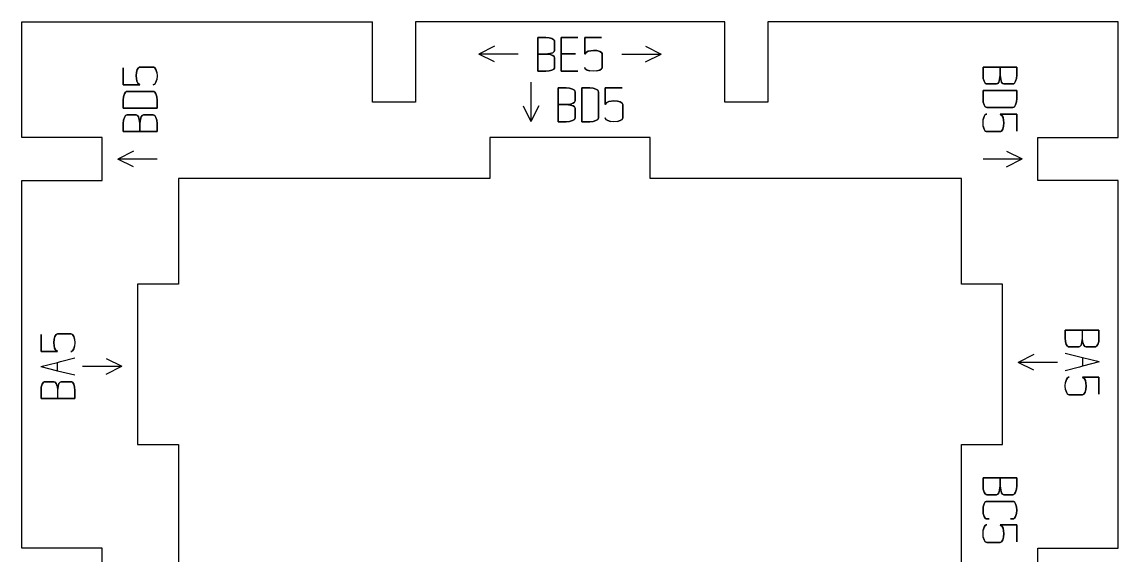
# Model space of a CAD drawing. Header units: millimetres. Extents: x 834 to 974, y -214 to -74.
# Drawn here: x 833.5 to 973.5, y -142.1 to -73.9 of the extents above; entities that cross this region are included whole.
import ezdxf

# ---------------------------------------------------------------- set-up
doc = ezdxf.new("R2010")
doc.units = ezdxf.units.MM
doc.layers.add('coding', color=2, linetype='Continuous')

msp = doc.modelspace()

# ---------------------------------------------------------------- linework, layer by layer
for p, q in [((833.55, -73.94), (878.3, -73.94)), ((833.55, -88.69), (833.55, -73.94)), ((878.3, -84.19), (878.3, -73.94)), ((883.8, -73.94), (883.8, -84.19)), ((923.3, -73.94), (883.8, -73.94)), ((923.3, -84.19), (923.3, -73.94)), ((973.55, -73.94), (928.8, -73.94)), ((928.8, -73.94), (928.8, -84.19)), ((973.55, -88.69), (973.55, -73.94)), ((883.8, -84.19), (878.3, -84.19)), ((928.8, -84.19), (923.3, -84.19)), ((843.8, -88.69), (833.55, -88.69)), ((843.8, -94.19), (843.8, -88.69)), ((893.3, -88.69), (893.3, -93.94)), ((913.8, -88.69), (893.3, -88.69)), ((913.8, -93.94), (913.8, -88.69)), ((963.3, -94.19), (963.3, -88.69)), ((963.3, -88.69), (973.55, -88.69)), ((833.55, -94.19), (843.8, -94.19)), ((833.55, -141.19), (833.55, -94.19)), ((853.55, -93.94), (853.55, -107.44)), ((893.3, -93.94), (853.55, -93.94)), ((953.55, -93.94), (913.8, -93.94)), ((953.55, -107.44), (953.55, -93.94)), ((973.55, -94.19), (963.3, -94.19)), ((973.55, -141.19), (973.55, -94.19)), ((853.55, -107.44), (848.3, -107.44)), ((848.3, -107.44), (848.3, -127.94)), ((958.8, -107.44), (953.55, -107.44)), ((958.8, -127.94), (958.8, -107.44)), ((848.3, -127.94), (853.55, -127.94)), ((853.55, -127.94), (853.55, -159.94)), ((953.55, -159.94), (953.55, -127.94)), ((953.55, -127.94), (958.8, -127.94)), ((843.8, -141.19), (833.55, -141.19)), ((843.8, -146.69), (843.8, -141.19)), ((963.3, -146.69), (963.3, -141.19)), ((963.3, -141.19), (973.55, -141.19))]:
    msp.add_line(p, q)
at = {"layer": 'coding'}
for p, q in [((899.42, -75.94), (899.42, -80.25)), ((900.44, -75.94), (899.42, -75.94)), ((899.42, -78.05), (899.42, -75.94)), ((899.42, -75.94), (900.44, -75.94)), ((900.87, -75.98), (900.44, -75.94)), ((900.44, -75.94), (900.87, -75.98)), ((901.24, -76.08), (900.87, -75.98)), ((900.87, -75.98), (901.24, -76.08)), ((901.48, -76.24), (901.24, -76.08)), ((901.24, -76.08), (901.48, -76.24)), ((901.55, -76.33), (901.48, -76.24)), ((901.48, -76.24), (901.55, -76.33)), ((901.57, -76.42), (901.55, -76.33)), ((901.55, -76.33), (901.57, -76.42)), ((901.57, -77.59), (901.57, -76.42)), ((901.57, -76.42), (901.57, -77.59)), ((902.42, -80.25), (902.42, -75.94)), ((902.42, -75.94), (904.55, -75.94)), ((904.55, -75.94), (902.42, -75.94)), ((902.42, -75.94), (902.42, -78.03)), ((905.42, -78.06), (905.42, -75.94)), ((905.42, -75.94), (907.59, -75.94)), ((907.59, -75.94), (905.42, -75.94)), ((905.42, -75.94), (905.42, -78.06)), ((893.92, -77.06), (891.92, -78.06)), ((896.92, -78.06), (891.92, -78.06)), ((893.92, -79.06), (891.92, -78.06)), ((899.42, -80.25), (899.42, -78.05)), ((899.42, -78.05), (900.44, -78.05)), ((900.44, -78.05), (899.42, -78.05)), ((900.44, -78.05), (900.99, -77.99)), ((900.99, -77.99), (900.44, -78.05)), ((900.44, -78.05), (901, -78.12)), ((901, -78.12), (900.44, -78.05)), ((900.99, -77.99), (901.34, -77.88)), ((901.34, -77.88), (900.99, -77.99)), ((901, -78.12), (901.34, -78.23)), ((901.34, -78.23), (901, -78.12)), ((901.34, -77.88), (901.51, -77.74)), ((901.51, -77.74), (901.34, -77.88)), ((901.34, -78.23), (901.51, -78.36)), ((901.51, -78.36), (901.34, -78.23)), ((901.51, -77.74), (901.57, -77.59)), ((901.57, -77.59), (901.51, -77.74)), ((901.51, -78.36), (901.57, -78.51)), ((901.57, -78.51), (901.51, -78.36)), ((902.42, -78.03), (904.25, -78.03)), ((904.25, -78.03), (902.42, -78.03)), ((902.42, -78.03), (902.42, -80.25)), ((905.64, -77.8), (905.42, -78.06)), ((905.42, -78.06), (905.64, -77.8)), ((905.87, -77.68), (905.64, -77.8)), ((905.64, -77.8), (905.87, -77.68)), ((906.54, -77.58), (905.87, -77.68)), ((905.87, -77.68), (906.54, -77.58)), ((906.98, -77.61), (906.54, -77.58)), ((906.54, -77.58), (906.98, -77.61)), ((907.34, -77.72), (906.98, -77.61)), ((906.98, -77.61), (907.34, -77.72)), ((907.59, -77.87), (907.34, -77.72)), ((907.34, -77.72), (907.59, -77.87)), ((907.65, -77.96), (907.59, -77.87)), ((907.59, -77.87), (907.65, -77.96)), ((907.67, -78.06), (907.65, -77.96)), ((907.65, -77.96), (907.67, -78.06)), ((907.67, -79.77), (907.67, -78.06)), ((907.67, -78.06), (907.67, -79.77)), ((910.17, -78.06), (915.17, -78.06)), ((913.17, -77.06), (915.17, -78.06)), ((913.17, -79.06), (915.17, -78.06)), ((846.49, -81.97), (846.49, -79.79)), ((846.49, -79.79), (846.49, -81.97)), ((848.42, -79.8), (848.26, -80.04)), ((848.26, -80.04), (848.42, -79.8)), ((848.51, -79.74), (848.42, -79.8)), ((848.42, -79.8), (848.51, -79.74)), ((848.6, -79.72), (848.51, -79.74)), ((848.51, -79.74), (848.6, -79.72)), ((850.31, -79.72), (848.6, -79.72)), ((848.6, -79.72), (850.31, -79.72)), ((850.41, -79.74), (850.31, -79.72)), ((850.31, -79.72), (850.41, -79.74)), ((850.5, -79.8), (850.41, -79.74)), ((850.41, -79.74), (850.5, -79.8)), ((850.66, -80.04), (850.5, -79.8)), ((850.5, -79.8), (850.66, -80.04)), ((901.57, -79.77), (901.55, -79.87)), ((901.55, -79.87), (901.57, -79.77)), ((901.57, -78.51), (901.57, -79.77)), ((901.57, -79.77), (901.57, -78.51)), ((905.44, -79.86), (905.42, -79.77)), ((905.42, -79.77), (905.44, -79.86)), ((907.65, -79.86), (907.67, -79.77)), ((907.67, -79.77), (907.65, -79.86)), ((956.3, -79.72), (958.49, -79.72)), ((956.3, -80.74), (956.3, -79.72)), ((960.6, -79.72), (956.3, -79.72)), ((956.3, -79.72), (956.3, -80.74)), ((958.49, -79.72), (958.49, -80.74)), ((958.49, -80.74), (958.49, -79.72)), ((958.49, -79.72), (960.6, -79.72)), ((960.6, -80.74), (960.6, -79.72)), ((960.6, -79.72), (960.6, -80.74)), ((848.16, -80.4), (848.12, -80.84)), ((848.12, -80.84), (848.16, -80.4)), ((848.12, -80.84), (848.22, -81.52)), ((848.22, -81.52), (848.12, -80.84)), ((848.26, -80.04), (848.16, -80.4)), ((848.16, -80.4), (848.26, -80.04)), ((850.76, -80.4), (850.66, -80.04)), ((850.66, -80.04), (850.76, -80.4)), ((850.76, -80.4), (850.8, -80.84)), ((850.8, -80.84), (850.76, -81.28)), ((900.44, -80.25), (899.42, -80.25)), ((899.42, -80.25), (900.44, -80.25)), ((900.87, -80.21), (900.44, -80.25)), ((900.44, -80.25), (900.87, -80.21)), ((901.24, -80.11), (900.87, -80.21)), ((900.87, -80.21), (901.24, -80.11)), ((901.48, -79.96), (901.24, -80.11)), ((901.24, -80.11), (901.48, -79.96)), ((901.55, -79.87), (901.48, -79.96)), ((901.48, -79.96), (901.55, -79.87)), ((902.42, -80.25), (904.55, -80.25)), ((904.55, -80.25), (902.42, -80.25)), ((905.5, -79.95), (905.44, -79.86)), ((905.44, -79.86), (905.5, -79.95)), ((905.74, -80.11), (905.5, -79.95)), ((905.5, -79.95), (905.74, -80.11)), ((906.1, -80.21), (905.74, -80.11)), ((905.74, -80.11), (906.1, -80.21)), ((906.54, -80.25), (906.1, -80.21)), ((906.98, -80.21), (906.54, -80.25)), ((906.98, -80.21), (907.34, -80.11)), ((907.34, -80.11), (906.98, -80.21)), ((907.34, -80.11), (907.59, -79.95)), ((907.59, -79.95), (907.34, -80.11)), ((907.59, -79.95), (907.65, -79.86)), ((907.65, -79.86), (907.59, -79.95)), ((956.33, -81.17), (956.3, -80.74)), ((956.3, -80.74), (956.33, -81.17)), ((956.43, -81.53), (956.33, -81.17)), ((956.33, -81.17), (956.43, -81.53)), ((958.49, -80.74), (958.42, -81.29)), ((958.42, -81.29), (958.49, -80.74)), ((958.49, -80.74), (958.56, -81.29)), ((958.56, -81.29), (958.49, -80.74)), ((960.46, -81.53), (960.57, -81.17)), ((960.57, -81.17), (960.46, -81.53)), ((960.57, -81.17), (960.6, -80.74)), ((960.6, -80.74), (960.57, -81.17)), ((848.6, -81.97), (846.49, -81.97)), ((846.49, -81.97), (848.6, -81.97)), ((848.22, -81.52), (848.35, -81.75)), ((848.35, -81.75), (848.22, -81.52)), ((848.35, -81.75), (848.6, -81.97)), ((848.6, -81.97), (848.35, -81.75)), ((850.41, -81.95), (850.31, -81.97)), ((850.31, -81.97), (850.41, -81.95)), ((850.5, -81.89), (850.41, -81.95)), ((850.41, -81.95), (850.5, -81.89)), ((850.66, -81.64), (850.5, -81.89)), ((850.5, -81.89), (850.66, -81.64)), ((850.76, -81.28), (850.66, -81.64)), ((850.66, -81.64), (850.76, -81.28)), ((898.55, -81.66), (898.55, -86.66)), ((902.05, -82.38), (902.05, -86.69)), ((903.06, -82.38), (902.05, -82.38)), ((902.05, -84.49), (902.05, -82.38)), ((902.05, -82.38), (903.06, -82.38)), ((903.49, -82.42), (903.06, -82.38)), ((903.06, -82.38), (903.49, -82.42)), ((903.86, -82.53), (903.49, -82.42)), ((903.49, -82.42), (903.86, -82.53)), ((904.1, -82.68), (903.86, -82.53)), ((903.86, -82.53), (904.1, -82.68)), ((905.04, -86.69), (905.04, -82.38)), ((905.04, -82.38), (906.06, -82.38)), ((905.04, -82.38), (905.04, -86.69)), ((906.06, -82.38), (905.04, -82.38)), ((906.06, -82.38), (906.49, -82.42)), ((906.49, -82.42), (906.06, -82.38)), ((906.49, -82.42), (906.86, -82.53)), ((906.86, -82.53), (906.49, -82.42)), ((906.86, -82.53), (907.1, -82.68)), ((907.1, -82.68), (906.86, -82.53)), ((908.04, -84.5), (908.04, -82.38)), ((908.04, -82.38), (910.21, -82.38)), ((910.21, -82.38), (908.04, -82.38)), ((908.04, -82.38), (908.04, -84.5)), ((956.59, -81.78), (956.43, -81.53)), ((956.43, -81.53), (956.59, -81.78)), ((956.68, -81.84), (956.59, -81.78)), ((956.59, -81.78), (956.68, -81.84)), ((956.78, -81.86), (956.68, -81.84)), ((956.68, -81.84), (956.78, -81.86)), ((958.03, -81.86), (956.78, -81.86)), ((956.78, -81.86), (958.03, -81.86)), ((958.18, -81.8), (958.03, -81.86)), ((958.03, -81.86), (958.18, -81.8)), ((958.32, -81.63), (958.18, -81.8)), ((958.18, -81.8), (958.32, -81.63)), ((958.42, -81.29), (958.32, -81.63)), ((958.32, -81.63), (958.42, -81.29)), ((958.56, -81.29), (958.66, -81.63)), ((958.66, -81.63), (958.56, -81.29)), ((958.66, -81.63), (958.8, -81.8)), ((958.8, -81.8), (958.66, -81.63)), ((958.8, -81.8), (958.96, -81.86)), ((958.96, -81.86), (958.8, -81.8)), ((958.96, -81.86), (960.12, -81.86)), ((960.12, -81.86), (958.96, -81.86)), ((960.12, -81.86), (960.22, -81.84)), ((960.22, -81.84), (960.12, -81.86)), ((960.22, -81.84), (960.3, -81.78)), ((960.3, -81.78), (960.22, -81.84)), ((960.3, -81.78), (960.46, -81.53)), ((960.46, -81.53), (960.3, -81.78)), ((846.49, -83.94), (846.52, -83.51)), ((846.52, -83.51), (846.49, -83.94)), ((846.49, -84.96), (846.49, -83.94)), ((846.49, -83.94), (846.49, -84.96)), ((846.52, -83.51), (846.63, -83.15)), ((846.63, -83.15), (846.52, -83.51)), ((846.63, -83.15), (846.79, -82.9)), ((846.79, -82.9), (846.63, -83.15)), ((846.79, -82.9), (846.87, -82.84)), ((846.87, -82.84), (846.79, -82.9)), ((846.87, -82.84), (846.97, -82.82)), ((846.97, -82.82), (846.87, -82.84)), ((846.97, -82.82), (850.31, -82.82)), ((850.31, -82.82), (846.97, -82.82)), ((850.31, -82.82), (850.41, -82.84)), ((850.41, -82.84), (850.31, -82.82)), ((850.41, -82.84), (850.5, -82.9)), ((850.5, -82.9), (850.41, -82.84)), ((850.5, -82.9), (850.66, -83.15)), ((850.66, -83.15), (850.5, -82.9)), ((850.66, -83.15), (850.76, -83.5)), ((850.76, -83.5), (850.66, -83.15)), ((850.76, -83.5), (850.8, -83.94)), ((850.8, -83.94), (850.76, -83.5)), ((850.8, -83.94), (850.8, -84.96)), ((850.8, -84.96), (850.8, -83.94)), ((904.17, -82.77), (904.1, -82.68)), ((904.1, -82.68), (904.17, -82.77)), ((904.19, -82.86), (904.17, -82.77)), ((904.17, -82.77), (904.19, -82.86)), ((904.19, -84.03), (904.19, -82.86)), ((904.19, -82.86), (904.19, -84.03)), ((907.1, -82.68), (907.16, -82.77)), ((907.16, -82.77), (907.1, -82.68)), ((907.16, -82.77), (907.18, -82.86)), ((907.18, -82.86), (907.16, -82.77)), ((907.18, -82.86), (907.18, -86.21)), ((907.18, -86.21), (907.18, -82.86)), ((956.3, -82.72), (960.6, -82.72)), ((956.3, -83.73), (956.3, -82.72)), ((960.6, -82.72), (956.3, -82.72)), ((956.3, -82.72), (956.3, -83.73)), ((956.33, -84.18), (956.3, -83.73)), ((956.3, -83.73), (956.33, -84.18)), ((960.6, -83.73), (960.57, -84.17)), ((960.57, -84.17), (960.6, -83.73)), ((960.6, -82.72), (960.6, -83.73)), ((960.6, -83.73), (960.6, -82.72)), ((850.8, -84.96), (846.49, -84.96)), ((846.49, -84.96), (850.8, -84.96)), ((897.55, -84.66), (898.55, -86.66)), ((899.55, -84.66), (898.55, -86.66)), ((902.05, -86.69), (902.05, -84.49)), ((902.05, -84.49), (903.06, -84.49)), ((903.06, -84.49), (902.05, -84.49)), ((903.06, -84.49), (903.61, -84.43)), ((903.61, -84.43), (903.06, -84.49)), ((903.06, -84.49), (903.62, -84.56)), ((903.62, -84.56), (903.06, -84.49)), ((903.61, -84.43), (903.96, -84.32)), ((903.96, -84.33), (903.61, -84.43)), ((903.62, -84.56), (903.96, -84.67)), ((903.96, -84.67), (903.62, -84.56)), ((903.96, -84.32), (904.13, -84.19)), ((904.13, -84.19), (903.96, -84.33)), ((903.96, -84.67), (904.13, -84.8)), ((904.13, -84.8), (903.96, -84.67)), ((904.13, -84.19), (904.19, -84.03)), ((904.19, -84.03), (904.13, -84.19)), ((904.13, -84.8), (904.19, -84.96)), ((904.19, -84.96), (904.13, -84.8)), ((904.19, -84.96), (904.19, -86.21)), ((904.19, -86.21), (904.19, -84.96)), ((908.26, -84.25), (908.04, -84.5)), ((908.04, -84.5), (908.26, -84.25)), ((908.49, -84.12), (908.26, -84.25)), ((908.26, -84.25), (908.49, -84.12)), ((909.16, -84.02), (908.49, -84.12)), ((908.49, -84.12), (909.16, -84.02)), ((909.6, -84.05), (909.16, -84.02)), ((909.16, -84.02), (909.6, -84.05)), ((909.97, -84.16), (909.6, -84.05)), ((909.6, -84.05), (909.97, -84.16)), ((910.21, -84.31), (909.97, -84.16)), ((909.97, -84.16), (910.21, -84.31)), ((910.27, -84.4), (910.21, -84.31)), ((910.21, -84.31), (910.27, -84.4)), ((910.29, -84.5), (910.27, -84.4)), ((910.27, -84.4), (910.29, -84.5)), ((910.29, -86.21), (910.29, -84.5)), ((910.29, -84.5), (910.29, -86.21)), ((956.43, -84.53), (956.33, -84.18)), ((956.33, -84.18), (956.43, -84.53)), ((956.59, -84.78), (956.43, -84.53)), ((956.43, -84.53), (956.59, -84.78)), ((956.68, -84.84), (956.59, -84.78)), ((956.59, -84.78), (956.68, -84.84)), ((956.78, -84.86), (956.68, -84.84)), ((956.68, -84.84), (956.78, -84.86)), ((960.12, -84.86), (956.78, -84.86)), ((956.78, -84.86), (960.12, -84.86)), ((960.22, -84.84), (960.12, -84.86)), ((960.12, -84.86), (960.22, -84.84)), ((960.3, -84.78), (960.22, -84.84)), ((960.22, -84.84), (960.3, -84.78)), ((960.46, -84.53), (960.3, -84.78)), ((960.3, -84.78), (960.46, -84.53)), ((960.57, -84.17), (960.46, -84.53)), ((960.46, -84.53), (960.57, -84.17)), ((846.52, -86.51), (846.49, -86.94)), ((846.49, -86.94), (846.52, -86.51)), ((846.63, -86.15), (846.52, -86.51)), ((846.52, -86.51), (846.63, -86.15)), ((846.79, -85.9), (846.63, -86.15)), ((846.63, -86.15), (846.79, -85.9)), ((846.87, -85.84), (846.79, -85.9)), ((846.79, -85.9), (846.87, -85.84)), ((846.97, -85.82), (846.87, -85.84)), ((846.87, -85.84), (846.97, -85.82)), ((848.14, -85.82), (846.97, -85.82)), ((846.97, -85.82), (848.14, -85.82)), ((848.29, -85.88), (848.14, -85.82)), ((848.14, -85.82), (848.29, -85.88)), ((848.43, -86.05), (848.29, -85.88)), ((848.29, -85.88), (848.43, -86.05)), ((848.53, -86.39), (848.43, -86.05)), ((848.43, -86.05), (848.53, -86.39)), ((848.6, -86.94), (848.53, -86.39)), ((848.53, -86.39), (848.6, -86.94)), ((848.6, -86.94), (848.67, -86.38)), ((848.67, -86.38), (848.6, -86.94)), ((848.67, -86.38), (848.77, -86.05)), ((848.77, -86.05), (848.67, -86.38)), ((848.77, -86.05), (848.91, -85.88)), ((848.91, -85.88), (848.77, -86.05)), ((848.91, -85.88), (849.06, -85.82)), ((849.06, -85.82), (848.91, -85.88)), ((849.06, -85.82), (850.31, -85.82)), ((850.31, -85.82), (849.06, -85.82)), ((850.31, -85.82), (850.41, -85.84)), ((850.41, -85.84), (850.31, -85.82)), ((850.41, -85.84), (850.5, -85.9)), ((850.5, -85.9), (850.41, -85.84)), ((850.5, -85.9), (850.66, -86.15)), ((850.66, -86.15), (850.5, -85.9)), ((850.66, -86.15), (850.76, -86.51)), ((850.76, -86.51), (850.66, -86.15)), ((850.76, -86.51), (850.8, -86.94)), ((850.8, -86.94), (850.76, -86.51)), ((903.06, -86.69), (902.05, -86.69)), ((902.05, -86.69), (903.06, -86.69)), ((903.5, -86.66), (903.06, -86.69)), ((903.06, -86.69), (903.5, -86.66)), ((903.86, -86.55), (903.5, -86.66)), ((903.5, -86.66), (903.86, -86.55)), ((904.1, -86.4), (903.86, -86.55)), ((903.86, -86.55), (904.1, -86.4)), ((904.17, -86.31), (904.1, -86.4)), ((904.1, -86.4), (904.17, -86.31)), ((904.19, -86.21), (904.17, -86.31)), ((904.17, -86.31), (904.19, -86.21)), ((906.06, -86.69), (905.04, -86.69)), ((905.04, -86.69), (906.06, -86.69)), ((906.5, -86.66), (906.06, -86.69)), ((906.06, -86.69), (906.5, -86.66)), ((906.86, -86.55), (906.5, -86.66)), ((906.5, -86.66), (906.86, -86.55)), ((907.1, -86.4), (906.86, -86.55)), ((906.86, -86.55), (907.1, -86.4)), ((907.16, -86.31), (907.1, -86.4)), ((907.1, -86.4), (907.16, -86.31)), ((907.18, -86.21), (907.16, -86.31)), ((907.16, -86.31), (907.18, -86.21)), ((908.06, -86.31), (908.04, -86.21)), ((908.04, -86.21), (908.06, -86.31)), ((908.12, -86.4), (908.06, -86.31)), ((908.06, -86.31), (908.12, -86.4)), ((908.36, -86.55), (908.12, -86.4)), ((908.12, -86.4), (908.36, -86.55)), ((908.72, -86.66), (908.36, -86.55)), ((908.36, -86.55), (908.72, -86.66)), ((909.16, -86.69), (908.72, -86.66)), ((909.6, -86.66), (909.16, -86.69)), ((909.6, -86.66), (909.97, -86.55)), ((909.97, -86.55), (909.6, -86.66)), ((909.97, -86.55), (910.21, -86.4)), ((910.21, -86.4), (909.97, -86.55)), ((910.21, -86.4), (910.27, -86.31)), ((910.27, -86.31), (910.21, -86.4)), ((910.27, -86.31), (910.29, -86.21)), ((910.29, -86.21), (910.27, -86.31)), ((956.3, -86.84), (956.33, -86.4)), ((956.33, -86.4), (956.44, -86.04)), ((956.44, -86.04), (956.33, -86.4)), ((956.44, -86.04), (956.59, -85.79)), ((956.59, -85.79), (956.44, -86.04)), ((956.59, -85.79), (956.68, -85.73)), ((956.68, -85.73), (956.59, -85.79)), ((956.68, -85.73), (956.78, -85.71)), ((956.78, -85.71), (956.68, -85.73)), ((958.74, -85.93), (958.49, -85.71)), ((958.49, -85.71), (960.6, -85.71)), ((960.6, -85.71), (958.49, -85.71)), ((958.49, -85.71), (958.74, -85.93)), ((958.87, -86.16), (958.74, -85.93)), ((958.74, -85.93), (958.87, -86.16)), ((958.97, -86.84), (958.87, -86.16)), ((958.87, -86.16), (958.97, -86.84)), ((960.6, -85.71), (960.6, -87.89)), ((960.6, -87.89), (960.6, -85.71)), ((846.49, -86.94), (846.49, -87.96)), ((846.49, -87.96), (846.49, -86.94)), ((846.49, -87.96), (850.8, -87.96)), ((848.6, -87.96), (846.49, -87.96)), ((848.6, -87.96), (848.6, -86.94)), ((848.6, -86.94), (848.6, -87.96)), ((850.8, -87.96), (848.6, -87.96)), ((850.8, -86.94), (850.8, -87.96)), ((850.8, -87.96), (850.8, -86.94)), ((956.33, -87.28), (956.3, -86.84)), ((956.33, -87.28), (956.44, -87.64)), ((956.44, -87.64), (956.33, -87.28)), ((956.44, -87.64), (956.59, -87.88)), ((956.59, -87.88), (956.44, -87.64)), ((956.59, -87.88), (956.68, -87.94)), ((956.68, -87.94), (956.59, -87.88)), ((956.68, -87.94), (956.78, -87.96)), ((956.78, -87.96), (956.68, -87.94)), ((956.78, -87.96), (958.49, -87.96)), ((958.49, -87.96), (956.78, -87.96)), ((958.49, -87.96), (958.58, -87.94)), ((958.58, -87.94), (958.49, -87.96)), ((958.58, -87.94), (958.67, -87.88)), ((958.67, -87.88), (958.58, -87.94)), ((958.67, -87.88), (958.83, -87.64)), ((958.83, -87.64), (958.67, -87.88)), ((958.83, -87.64), (958.93, -87.28)), ((958.93, -87.28), (958.83, -87.64)), ((958.93, -87.28), (958.97, -86.84)), ((958.97, -86.84), (958.93, -87.28)), ((847.8, -90.46), (845.8, -91.46)), ((959.3, -90.44), (961.3, -91.44)), ((850.8, -91.46), (845.8, -91.46)), ((847.8, -92.46), (845.8, -91.46)), ((956.3, -91.44), (961.3, -91.44)), ((959.3, -92.44), (961.3, -91.44)), ((966.8, -113.33), (968.99, -113.33)), ((966.8, -114.35), (966.8, -113.33)), ((971.1, -113.33), (966.8, -113.33)), ((966.8, -113.33), (966.8, -114.35)), ((968.99, -114.35), (968.99, -113.33)), ((968.99, -113.33), (971.1, -113.33)), ((971.1, -114.35), (971.1, -113.33)), ((971.1, -113.33), (971.1, -114.35)), ((835.99, -116.06), (835.99, -113.88)), ((835.99, -113.88), (835.99, -116.06)), ((837.66, -114.49), (837.62, -114.93)), ((837.62, -114.93), (837.66, -114.49)), ((837.76, -114.13), (837.66, -114.49)), ((837.66, -114.49), (837.76, -114.13)), ((837.92, -113.89), (837.76, -114.13)), ((837.76, -114.13), (837.92, -113.89)), ((838.01, -113.83), (837.92, -113.89)), ((837.92, -113.89), (838.01, -113.83)), ((838.1, -113.81), (838.01, -113.83)), ((838.01, -113.83), (838.1, -113.81)), ((839.81, -113.81), (838.1, -113.81)), ((838.1, -113.81), (839.81, -113.81)), ((839.91, -113.83), (839.81, -113.81)), ((839.81, -113.81), (839.91, -113.83)), ((840, -113.89), (839.91, -113.83)), ((839.91, -113.83), (840, -113.89)), ((840.16, -114.13), (840, -113.89)), ((840, -113.89), (840.16, -114.13)), ((840.26, -114.49), (840.16, -114.13)), ((840.16, -114.13), (840.26, -114.49)), ((840.26, -114.49), (840.3, -114.93)), ((966.83, -114.78), (966.8, -114.35)), ((966.8, -114.35), (966.83, -114.78)), ((966.93, -115.14), (966.83, -114.78)), ((966.83, -114.78), (966.93, -115.14)), ((968.92, -114.91), (968.99, -114.35)), ((969.06, -114.9), (968.99, -114.35)), ((970.96, -115.14), (971.07, -114.78)), ((971.07, -114.78), (970.96, -115.14)), ((971.07, -114.78), (971.1, -114.35)), ((971.1, -114.35), (971.07, -114.78)), ((838.1, -116.06), (835.99, -116.06)), ((835.99, -116.06), (838.1, -116.06)), ((837.62, -114.93), (837.72, -115.61)), ((837.72, -115.61), (837.62, -114.93)), ((837.72, -115.61), (837.85, -115.84)), ((837.85, -115.84), (837.72, -115.61)), ((837.85, -115.84), (838.1, -116.06)), ((838.1, -116.06), (837.85, -115.84)), ((839.91, -116.04), (839.81, -116.06)), ((839.81, -116.06), (839.91, -116.04)), ((840, -115.98), (839.91, -116.04)), ((839.91, -116.04), (840, -115.98)), ((840.16, -115.73), (840, -115.98)), ((840, -115.98), (840.16, -115.73)), ((840.26, -115.37), (840.16, -115.73)), ((840.16, -115.73), (840.26, -115.37)), ((840.3, -114.93), (840.26, -115.37)), ((967.09, -115.39), (966.93, -115.14)), ((966.93, -115.14), (967.09, -115.39)), ((967.18, -115.45), (967.09, -115.39)), ((967.09, -115.39), (967.18, -115.45)), ((967.28, -115.47), (967.18, -115.45)), ((967.18, -115.45), (967.28, -115.47)), ((968.53, -115.47), (967.28, -115.47)), ((967.28, -115.47), (968.53, -115.47)), ((968.68, -115.42), (968.53, -115.47)), ((968.53, -115.47), (968.68, -115.42)), ((968.82, -115.24), (968.68, -115.42)), ((968.68, -115.42), (968.82, -115.24)), ((968.92, -114.91), (968.82, -115.24)), ((968.82, -115.24), (968.92, -114.91)), ((969.06, -114.9), (969.16, -115.24)), ((969.16, -115.24), (969.06, -114.9)), ((969.16, -115.24), (969.3, -115.42)), ((969.3, -115.42), (969.16, -115.24)), ((969.3, -115.42), (969.46, -115.47)), ((969.46, -115.47), (969.3, -115.42)), ((969.46, -115.47), (970.62, -115.47)), ((970.62, -115.47), (969.46, -115.47)), ((970.62, -115.47), (970.72, -115.45)), ((970.72, -115.45), (970.62, -115.47)), ((970.72, -115.45), (970.8, -115.39)), ((970.8, -115.39), (970.72, -115.45)), ((970.8, -115.39), (970.96, -115.14)), ((970.96, -115.14), (970.8, -115.39)), ((835.98, -117.99), (838.1, -117.44)), ((838.1, -117.44), (838.47, -117.34)), ((838.1, -118.51), (838.1, -117.44)), ((838.48, -117.34), (840.3, -116.87)), ((844.3, -116.93), (846.3, -117.93)), ((962.8, -116.45), (960.8, -117.45)), ((965.8, -117.45), (960.8, -117.45)), ((962.8, -118.45), (960.8, -117.45)), ((968.99, -116.87), (966.8, -116.33)), ((971.11, -117.39), (968.99, -116.87)), ((968.99, -116.87), (968.99, -117.94)), ((971.11, -117.39), (968.99, -117.94)), ((835.98, -117.99), (838.1, -118.51)), ((838.1, -118.51), (840.3, -119.05)), ((841.3, -117.93), (846.3, -117.93)), ((844.3, -118.93), (846.3, -117.93)), ((968.61, -118.04), (966.8, -118.51)), ((968.99, -117.94), (968.62, -118.04)), ((836.13, -120.24), (836.02, -120.6)), ((836.02, -120.6), (836.13, -120.24)), ((836.29, -119.99), (836.13, -120.24)), ((836.13, -120.24), (836.29, -119.99)), ((836.37, -119.93), (836.29, -119.99)), ((836.29, -119.99), (836.37, -119.93)), ((836.47, -119.91), (836.37, -119.93)), ((836.37, -119.93), (836.47, -119.91)), ((837.64, -119.91), (836.47, -119.91)), ((836.47, -119.91), (837.64, -119.91)), ((837.79, -119.97), (837.64, -119.91)), ((837.64, -119.91), (837.79, -119.97)), ((837.93, -120.14), (837.79, -119.97)), ((837.79, -119.97), (837.93, -120.14)), ((838.03, -120.48), (837.93, -120.14)), ((837.93, -120.14), (838.03, -120.48)), ((838.17, -120.47), (838.27, -120.14)), ((838.27, -120.14), (838.17, -120.47)), ((838.27, -120.14), (838.41, -119.97)), ((838.41, -119.97), (838.27, -120.14)), ((838.41, -119.97), (838.56, -119.91)), ((838.56, -119.91), (838.41, -119.97)), ((838.56, -119.91), (839.81, -119.91)), ((839.81, -119.91), (838.56, -119.91)), ((839.81, -119.91), (839.91, -119.93)), ((839.91, -119.93), (839.81, -119.91)), ((839.91, -119.93), (840, -119.99)), ((840, -119.99), (839.91, -119.93)), ((840, -119.99), (840.16, -120.24)), ((840.16, -120.24), (840, -119.99)), ((840.16, -120.24), (840.26, -120.6)), ((840.26, -120.6), (840.16, -120.24)), ((966.8, -120.45), (966.83, -120.01)), ((966.83, -120.01), (966.94, -119.65)), ((966.94, -119.65), (966.83, -120.01)), ((966.94, -119.65), (967.09, -119.41)), ((967.09, -119.41), (966.94, -119.65)), ((967.09, -119.41), (967.18, -119.35)), ((967.18, -119.35), (967.09, -119.41)), ((967.18, -119.35), (967.28, -119.33)), ((967.28, -119.33), (967.18, -119.35)), ((969.24, -119.55), (968.99, -119.33)), ((968.99, -119.33), (971.1, -119.33)), ((971.1, -119.33), (968.99, -119.33)), ((968.99, -119.33), (969.24, -119.55)), ((969.37, -119.78), (969.24, -119.55)), ((969.24, -119.55), (969.37, -119.78)), ((969.47, -120.45), (969.37, -119.78)), ((969.37, -119.78), (969.47, -120.45)), ((971.1, -119.33), (971.1, -121.5)), ((971.1, -121.5), (971.1, -119.33)), ((836.02, -120.6), (835.99, -121.03)), ((835.99, -121.03), (836.02, -120.6)), ((835.99, -121.03), (835.99, -122.05)), ((835.99, -122.05), (835.99, -121.03)), ((838.03, -120.48), (838.1, -121.03)), ((838.17, -120.47), (838.1, -121.03)), ((838.1, -121.03), (838.1, -122.05)), ((840.26, -120.6), (840.3, -121.03)), ((840.3, -121.03), (840.26, -120.6)), ((840.3, -121.03), (840.3, -122.05)), ((840.3, -122.05), (840.3, -121.03)), ((966.83, -120.89), (966.8, -120.45)), ((966.83, -120.89), (966.94, -121.25)), ((966.94, -121.25), (966.83, -120.89)), ((966.94, -121.25), (967.09, -121.49)), ((967.09, -121.49), (966.94, -121.25)), ((967.09, -121.49), (967.18, -121.55)), ((967.18, -121.55), (967.09, -121.49)), ((967.18, -121.55), (967.28, -121.57)), ((967.28, -121.57), (967.18, -121.55)), ((967.28, -121.57), (968.99, -121.57)), ((968.99, -121.57), (967.28, -121.57)), ((968.99, -121.57), (969.08, -121.55)), ((969.08, -121.55), (968.99, -121.57)), ((969.08, -121.55), (969.17, -121.49)), ((969.17, -121.49), (969.08, -121.55)), ((969.17, -121.49), (969.33, -121.25)), ((969.33, -121.25), (969.17, -121.49)), ((969.33, -121.25), (969.43, -120.89)), ((969.43, -120.89), (969.33, -121.25)), ((969.43, -120.89), (969.47, -120.45)), ((969.47, -120.45), (969.43, -120.89)), ((835.99, -122.05), (840.3, -122.05)), ((838.1, -122.05), (835.99, -122.05)), ((840.3, -122.05), (838.1, -122.05)), ((956.3, -132.21), (958.49, -132.21)), ((956.3, -133.22), (956.3, -132.21)), ((960.6, -132.21), (956.3, -132.21)), ((956.3, -132.21), (956.3, -133.22)), ((958.49, -132.21), (958.49, -133.22)), ((958.49, -133.22), (958.49, -132.21)), ((958.49, -132.21), (960.6, -132.21)), ((960.6, -133.22), (960.6, -132.21)), ((960.6, -132.21), (960.6, -133.22)), ((956.33, -133.66), (956.3, -133.22)), ((956.3, -133.22), (956.33, -133.66)), ((956.43, -134.02), (956.33, -133.66)), ((956.33, -133.66), (956.43, -134.02)), ((956.59, -134.26), (956.43, -134.02)), ((956.43, -134.02), (956.59, -134.26)), ((956.68, -134.33), (956.59, -134.26)), ((956.59, -134.26), (956.68, -134.33)), ((956.78, -134.35), (956.68, -134.33)), ((956.68, -134.33), (956.78, -134.35)), ((958.03, -134.35), (956.78, -134.35)), ((956.78, -134.35), (958.03, -134.35)), ((958.18, -134.29), (958.03, -134.35)), ((958.03, -134.35), (958.18, -134.29)), ((958.32, -134.12), (958.18, -134.29)), ((958.18, -134.29), (958.32, -134.12)), ((958.42, -133.78), (958.32, -134.12)), ((958.32, -134.12), (958.42, -133.78)), ((958.49, -133.22), (958.42, -133.78)), ((958.42, -133.78), (958.49, -133.22)), ((958.49, -133.22), (958.56, -133.77)), ((958.56, -133.77), (958.49, -133.22)), ((958.56, -133.77), (958.66, -134.12)), ((958.66, -134.12), (958.56, -133.77)), ((958.66, -134.12), (958.8, -134.29)), ((958.8, -134.29), (958.66, -134.12)), ((958.8, -134.29), (958.96, -134.35)), ((958.96, -134.35), (958.8, -134.29)), ((958.96, -134.35), (960.12, -134.35)), ((960.12, -134.35), (958.96, -134.35)), ((960.12, -134.35), (960.22, -134.33)), ((960.22, -134.33), (960.12, -134.35)), ((960.22, -134.33), (960.3, -134.26)), ((960.3, -134.26), (960.22, -134.33)), ((960.3, -134.26), (960.46, -134.02)), ((960.46, -134.02), (960.3, -134.26)), ((960.46, -134.02), (960.57, -133.65)), ((960.57, -133.65), (960.46, -134.02)), ((960.57, -133.65), (960.6, -133.22)), ((960.6, -133.22), (960.57, -133.65)), ((956.33, -135.88), (956.43, -135.52)), ((956.43, -135.52), (956.33, -135.88)), ((956.43, -135.52), (956.59, -135.28)), ((956.59, -135.28), (956.43, -135.52)), ((956.59, -135.28), (956.68, -135.22)), ((956.68, -135.22), (956.59, -135.28)), ((956.68, -135.22), (956.78, -135.2)), ((956.78, -135.2), (956.68, -135.22)), ((956.78, -135.2), (960.12, -135.2)), ((960.12, -135.2), (956.78, -135.2)), ((960.12, -135.2), (960.22, -135.22)), ((960.22, -135.22), (960.12, -135.2)), ((960.22, -135.22), (960.31, -135.28)), ((960.31, -135.28), (960.22, -135.22)), ((960.31, -135.28), (960.46, -135.52)), ((960.46, -135.52), (960.31, -135.28)), ((960.46, -135.52), (960.57, -135.89)), ((960.57, -135.89), (960.46, -135.52)), ((956.3, -136.33), (956.33, -135.88)), ((956.33, -135.88), (956.3, -136.33)), ((956.33, -136.77), (956.3, -136.33)), ((956.3, -136.33), (956.33, -136.77)), ((956.43, -137.13), (956.33, -136.77)), ((956.33, -136.77), (956.43, -137.13)), ((956.59, -137.37), (956.43, -137.13)), ((956.43, -137.13), (956.59, -137.37)), ((960.46, -137.13), (960.3, -137.37)), ((960.3, -137.37), (960.46, -137.13)), ((960.57, -136.76), (960.46, -137.13)), ((960.46, -137.13), (960.57, -136.76)), ((960.57, -135.89), (960.6, -136.33)), ((960.6, -136.33), (960.57, -135.89)), ((960.6, -136.33), (960.57, -136.76)), ((960.57, -136.76), (960.6, -136.33)), ((956.33, -138.88), (956.44, -138.51)), ((956.44, -138.51), (956.33, -138.88)), ((956.44, -138.51), (956.59, -138.27)), ((956.59, -138.27), (956.44, -138.51)), ((956.68, -137.43), (956.59, -137.37)), ((956.59, -137.37), (956.68, -137.43)), ((956.59, -138.27), (956.68, -138.21)), ((956.68, -138.21), (956.59, -138.27)), ((956.78, -137.45), (956.68, -137.43)), ((956.68, -137.43), (956.78, -137.45)), ((956.68, -138.21), (956.78, -138.19)), ((956.78, -138.19), (956.68, -138.21)), ((957.08, -137.45), (956.78, -137.45)), ((956.78, -137.45), (957.08, -137.45)), ((958.74, -138.41), (958.49, -138.19)), ((958.49, -138.19), (960.6, -138.19)), ((960.6, -138.19), (958.49, -138.19)), ((958.49, -138.19), (958.74, -138.41)), ((958.87, -138.64), (958.74, -138.41)), ((958.74, -138.41), (958.87, -138.64)), ((960.12, -137.45), (959.82, -137.45)), ((959.82, -137.45), (960.12, -137.45)), ((960.22, -137.43), (960.12, -137.45)), ((960.12, -137.45), (960.22, -137.43)), ((960.3, -137.37), (960.22, -137.43)), ((960.22, -137.43), (960.3, -137.37)), ((960.6, -138.19), (960.6, -140.37)), ((960.6, -140.37), (960.6, -138.19)), ((956.3, -139.32), (956.33, -138.88)), ((956.33, -139.76), (956.3, -139.32)), ((956.33, -139.76), (956.44, -140.12)), ((956.44, -140.12), (956.33, -139.76)), ((958.83, -140.12), (958.93, -139.76)), ((958.93, -139.76), (958.83, -140.12)), ((958.97, -139.32), (958.87, -138.64)), ((958.87, -138.64), (958.97, -139.32)), ((958.93, -139.76), (958.97, -139.32)), ((958.97, -139.32), (958.93, -139.76)), ((956.44, -140.12), (956.59, -140.36)), ((956.59, -140.36), (956.44, -140.12)), ((956.59, -140.36), (956.68, -140.42)), ((956.68, -140.42), (956.59, -140.36)), ((956.68, -140.42), (956.78, -140.44)), ((956.78, -140.44), (956.68, -140.42)), ((956.78, -140.44), (958.49, -140.44)), ((958.49, -140.44), (956.78, -140.44)), ((958.49, -140.44), (958.58, -140.42)), ((958.58, -140.42), (958.49, -140.44)), ((958.58, -140.42), (958.67, -140.36)), ((958.67, -140.36), (958.58, -140.42)), ((958.67, -140.36), (958.83, -140.12)), ((958.83, -140.12), (958.67, -140.36))]:
    msp.add_line(p, q, dxfattribs=at)

doc.saveas('drawing.dxf')
